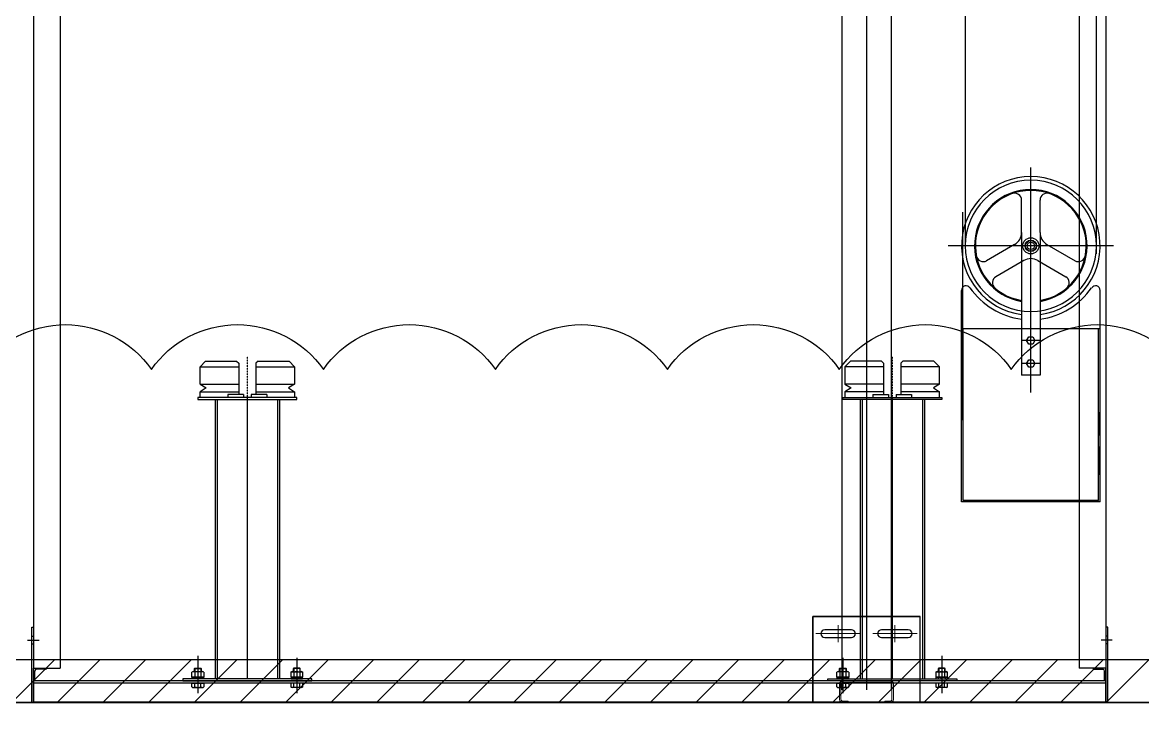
# Model space of a CAD drawing. Header units: millimetres. Extents: x 2370 to 266135, y -585395 to 33485.
# Drawn here: x 216411 to 219016, y -876 to 746 of the extents above; entities that cross this region are included whole.
import ezdxf
from ezdxf.lldxf.tags import DXFTag

# ---------------------------------------------------------------- set-up
doc = ezdxf.new("R2010")
doc.units = ezdxf.units.MM
doc.linetypes.add('CENTERX2', pattern=[4, 2.5, -0.5, 0.5, -0.5])
doc.linetypes.add('HIDD', pattern=[0.375, 0.25, -0.125])
for name, color, linetype in [('0글씨', 3, 'Continuous'), ('1', 1, 'CENTER2'), ('FIN-4', 4, 'Continuous'), ('x-sec$0$X_단면도(창고동)$0$ELE-2', 4, 'Continuous')]:
    doc.layers.add(name, color=color, linetype=linetype)
doc.layers.add('PANEL', color=4, linetype='Continuous', lineweight=13)
doc.layers.add('중심선', color=6, linetype='CENTER2', lineweight=9)
tags = doc.linetypes.add('CENTER', pattern=[2, 1.25, -0.25, 0.25, -0.25]).pattern_tags.tags
tags[10:11] = [DXFTag(74, 4), DXFTag(75, 0), DXFTag(340, '0'), DXFTag(46, 1.0), DXFTag(50, 0.0), DXFTag(44, 0.0), DXFTag(45, 0.0)]
tags[8:9] = [DXFTag(74, 4), DXFTag(75, 0), DXFTag(340, '0'), DXFTag(46, 1.0), DXFTag(50, 0.0), DXFTag(44, 0.0), DXFTag(45, 0.0)]
tags[6:7] = [DXFTag(74, 4), DXFTag(75, 0), DXFTag(340, '0'), DXFTag(46, 1.0), DXFTag(50, 0.0), DXFTag(44, 0.0), DXFTag(45, 0.0)]
tags[4:5] = [DXFTag(74, 4), DXFTag(75, 0), DXFTag(340, '0'), DXFTag(46, 1.0), DXFTag(50, 0.0), DXFTag(44, 0.0), DXFTag(45, 0.0)]
tags = doc.linetypes.add('CENTER2', pattern=[1.125, 0.75, -0.125, 0.125, -0.125]).pattern_tags.tags
tags[10:11] = [DXFTag(74, 4), DXFTag(75, 0), DXFTag(340, '0'), DXFTag(46, 1.0), DXFTag(50, 0.0), DXFTag(44, 0.0), DXFTag(45, 0.0)]
tags[8:9] = [DXFTag(74, 4), DXFTag(75, 0), DXFTag(340, '0'), DXFTag(46, 1.0), DXFTag(50, 0.0), DXFTag(44, 0.0), DXFTag(45, 0.0)]
tags[6:7] = [DXFTag(74, 4), DXFTag(75, 0), DXFTag(340, '0'), DXFTag(46, 1.0), DXFTag(50, 0.0), DXFTag(44, 0.0), DXFTag(45, 0.0)]
tags[4:5] = [DXFTag(74, 4), DXFTag(75, 0), DXFTag(340, '0'), DXFTag(46, 1.0), DXFTag(50, 0.0), DXFTag(44, 0.0), DXFTag(45, 0.0)]
tags = doc.linetypes.add('HIDDEN', pattern=[0.375, 0.25, -0.125]).pattern_tags.tags
tags[6:7] = [DXFTag(74, 4), DXFTag(75, 0), DXFTag(340, '0'), DXFTag(46, 1.0), DXFTag(50, 0.0), DXFTag(44, 0.0), DXFTag(45, 0.0)]
tags[4:5] = [DXFTag(74, 4), DXFTag(75, 0), DXFTag(340, '0'), DXFTag(46, 1.0), DXFTag(50, 0.0), DXFTag(44, 0.0), DXFTag(45, 0.0)]
tags = doc.linetypes.add('HIDDEN2', pattern=[0.1875, 0.125, -0.0625]).pattern_tags.tags
tags[6:7] = [DXFTag(74, 4), DXFTag(75, 0), DXFTag(340, '0'), DXFTag(46, 1.0), DXFTag(50, 0.0), DXFTag(44, 0.0), DXFTag(45, 0.0)]
tags[4:5] = [DXFTag(74, 4), DXFTag(75, 0), DXFTag(340, '0'), DXFTag(46, 1.0), DXFTag(50, 0.0), DXFTag(44, 0.0), DXFTag(45, 0.0)]

# ---------------------------------------------------------------- blocks, each defined once
blk = doc.blocks.new('C형강 125x50')
at = {"layer": 'PANEL', "color": 0, "linetype": 'Continuous', "ltscale": 8}
blk.add_lwpolyline([(43.6, -59.3, 0.414214), (46.8, -56.1), (46.8, -42.5), (50, -42.5), (50, -56.1, -0.414214), (43.6, -62.5), (6.4, -62.5, -0.414214), (0, -56.1), (0, 56.1, -0.414214), (6.4, 62.5), (43.6, 62.5, -0.414214), (50, 56.1), (50, 42.5), (46.8, 42.5), (46.8, 56.1, 0.414214), (43.6, 59.3), (6.4, 59.3, 0.414214), (3.2, 56.1), (3.2, -56.1, 0.414214), (6.4, -59.3)], format="xyb", close=True, dxfattribs=at)
blk = doc.blocks.new('SF SDF SAF SAF SA FAS')
at = {"linetype": 'Continuous', "ltscale": 0.5}
blk.add_lwpolyline([(-31, 9), (31, 9, -1), (31, -9), (-31, -9, -1)], format="xyb", close=True, dxfattribs=at)
at = {"layer": '중심선', "ltscale": 250}
for p, q in [((-51.5, 0), (51.5, 0)), ((0, 20), (0, -20))]:
    blk.add_line(p, q, dxfattribs=at)
blk = doc.blocks.new('3GGT')
at = {"linetype": 'Continuous', "ltscale": 0.5}
for p, q in [((166230.7, 98412.1), (165980.7, 98412.1)), ((166230.7, 98212.1), (166230.7, 98412.1))]:
    blk.add_line(p, q, dxfattribs=at)
blk.add_lwpolyline([(165980.7, 98412.1), (166230.7, 98412.1), (166230.7, 98212.1), (165980.7, 98212.1)], close=True, dxfattribs=at)
for p in [(166039.7, 98372.1), (166171.7, 98372.1)]:
    blk.add_blockref('SF SDF SAF SAF SA FAS', p)
at = {"color": 1, "linetype": 'HIDD', "xscale": -1, "rotation": 89.99999999999416}
blk.add_blockref('C형강 125x50', (166105.7, 98262.1), dxfattribs=at)
blk = doc.blocks.new('A$C0A44288D')
at = {"color": 1, "linetype": 'CENTER'}
for p, q in [((192.5, 254.1), (192.5, 778.1)), ((385, 595.5), (0, 595.5)), ((214, 375.3), (171, 375.3)), ((214, 321.6), (171, 321.6)), ((352.1, 154.6), (352.1, 208.6)), ((352.2, 74.7), (352.2, 128.7)), ((352.2, 62.7), (352.2, 116.7))]:
    blk.add_line(p, q, dxfattribs=at)
for p, q in [((171, 626.5), (171, 701.8)), ((214, 626.5), (214, 701.8)), ((33.9, 673.8), (33.9, 189.8)), ((33.9, 673.8), (33.9, 189.8)), ((171, 626.5), (171, 294.8)), ((214, 626.5), (214, 294.8)), ((154.9, 598.6), (89.7, 560.9)), ((230.1, 598.6), (295.3, 560.9)), ((176.4, 561.4), (111.2, 523.7)), ((208.6, 561.4), (273.8, 523.7)), ((31.4, 0), (31.4, 491.9)), ((353.6, 0), (353.6, 491.9)), ((353.6, 402.2), (31.4, 402.2)), ((214, 294.8), (171, 294.8)), ((352.1, 95.5), (352.1, 107.5)), ((353.6, 0), (31.4, 0))]:
    blk.add_line(p, q)
at = {"color": 2}
for p, q in [((34.9, 3.4), (34.9, 402.2)), ((350.2, 3.4), (350.2, 402.2)), ((350.2, 3.4), (34.9, 3.4))]:
    blk.add_line(p, q, dxfattribs=at)
for points in [[(182.8, 375.3), (187.7, 383.7), (197.3, 383.7), (202.2, 375.3), (197.3, 367), (187.7, 367)], [(182.8, 321.6), (187.7, 330), (197.3, 330), (202.2, 321.6), (197.3, 313.3), (187.7, 313.3)]]:
    blk.add_lwpolyline(points, close=True)
for radius in [18.8, 13.4, 12.4, 8.59]:
    blk.add_circle((192.5, 595.5), radius)
at = {"color": 3, "linetype": 'Continuous'}
blk.add_arc((192.5, 595.5), 161.1, 277.6623, 262.3377, dxfattribs=at)
at = {"color": 1, "linetype": 'CENTER'}
blk.add_arc((192.5, 595.5), 152.5, 0, 180, dxfattribs=at)
for centre, radius, start, end in [((192.5, 595.5), 131, 279.4353, 260.5647), ((192.5, 595.5), 128.9, 279.5941, 260.4059), ((154.9, 701.8), 16.1, 0, 109.4712), ((230.1, 701.8), 16.1, 70.5288, 180), ((138.8, 626.5), 32.2, 300, 0), ((246.2, 626.5), 32.2, 180, 240), ((192.5, 595.5), 152.5, 180, 0), ((81.6, 574.9), 16.1, 190.5288, 300), ((192.5, 533.5), 32.2, 60, 120), ((303.4, 574.9), 16.1, 240, 349.4712), ((119.2, 509.8), 16.1, 120, 229.4712), ((265.8, 509.8), 16.1, 310.5288, 60), ((42.2, 491.9), 10.7, 34.5603, 180), ((192.5, 595.5), 171.8, 214.5603, 262.8192), ((192.5, 595.5), 171.8, 277.1808, 325.4397), ((342.9, 491.9), 10.7, 0, 145.4397)]:
    blk.add_arc(centre, radius, start, end)

msp = doc.modelspace()

# ---------------------------------------------------------------- hatches: boundary and pattern name
at = {"linetype": 'Continuous', "transparency": 33554687}
h = msp.add_hatch(dxfattribs=at)
h.set_pattern_fill('ANSI31', color=3, scale=600)
h.set_pattern_definition([(45, (1524678.135, -16129478.92), (-53.0330086, 53.0330086), [])])
h.paths.add_polyline_path([(214473.6, -735.9), (220024.1, -735.9), (220024.1, -835.9), (214473.6, -835.9)])

# ---------------------------------------------------------------- linework, layer by layer
at = {"color": 3}
for p, q in [((218317.2, 16128.1), (218317.2, -806.6)), ((218431.2, 16128.1), (218431.2, -806.6))]:
    msp.add_line(p, q, dxfattribs=at)
at = {"color": 5, "ltscale": 0.5}
for p, q in [((218869.1, 16128.1), (218869.1, -755.9)), ((218931.1, 16128.1), (218931.1, -755.9)), ((216437.1, 16121.9), (216437.1, -755.9)), ((216499.1, 16121.9), (216499.1, -755.9)), ((216437.1, -755.9), (216499.1, -755.9)), ((218931.1, -755.9), (218869.1, -755.9))]:
    msp.add_line(p, q, dxfattribs=at)
at = {"color": 7}
for p, q in [((216837.1, -41.9), (216824.1, -54.9)), ((216837.1, -41.9), (216909.1, -41.9)), ((216909.1, -41.9), (216914.1, -46.9)), ((216914.1, -46.9), (216914.1, -119.4)), ((216959.1, -41.9), (216954.1, -46.9)), ((216954.1, -46.9), (216954.1, -119.4)), ((216959.1, -41.9), (217031.1, -41.9)), ((217031.1, -41.9), (217044.1, -54.9)), ((218337.1, -41.9), (218324.1, -54.9)), ((218409.1, -41.9), (218337.1, -41.9)), ((218409.1, -41.9), (218414.1, -46.9)), ((218414.1, -46.9), (218414.1, -119.4)), ((218459.1, -41.9), (218454.1, -46.9)), ((218454.1, -46.9), (218454.1, -119.4)), ((218531.1, -41.9), (218459.1, -41.9)), ((218531.1, -41.9), (218544.1, -54.9)), ((216824.1, -54.9), (216914.1, -54.9)), ((216824.1, -95.8), (216824.1, -54.9)), ((216954.1, -54.9), (217044.1, -54.9)), ((217044.1, -54.9), (217044.1, -95.8)), ((218414.1, -54.9), (218324.1, -54.9)), ((218324.1, -54.9), (218324.1, -95.8)), ((218544.1, -54.9), (218454.1, -54.9)), ((218544.1, -95.8), (218544.1, -54.9)), ((216824.1, -95.8), (216914.1, -95.8)), ((216824.1, -95.8), (216838.4, -103.9)), ((216838.4, -103.9), (216824.1, -113)), ((216954.1, -95.8), (217044.1, -95.8)), ((217044.1, -95.8), (217029.7, -103.9)), ((217029.7, -103.9), (217044.1, -113)), ((218414.1, -95.8), (218324.1, -95.8)), ((218324.1, -95.8), (218338.4, -103.9)), ((218338.4, -103.9), (218324.1, -113)), ((218544.1, -95.8), (218454.1, -95.8)), ((218544.1, -95.8), (218529.7, -103.9)), ((218529.7, -103.9), (218544.1, -113)), ((216824.1, -113), (216914.1, -113)), ((216824.1, -126.9), (216824.1, -113)), ((216925.1, -126.9), (216824.1, -126.9)), ((216889.1, -119.4), (216889.1, -126.9)), ((216925.1, -119.4), (216889.1, -119.4)), ((216925.1, -119.4), (216925.1, -126.9)), ((216943.1, -119.4), (216943.1, -126.9)), ((216979.1, -119.4), (216943.1, -119.4)), ((216954.1, -113), (217044.1, -113)), ((216979.1, -119.4), (216979.1, -126.9)), ((217044.1, -113), (217044.1, -126.9)), ((218414.1, -113), (218324.1, -113)), ((218324.1, -113), (218324.1, -126.9)), ((218389.1, -119.4), (218389.1, -126.9)), ((218389.1, -119.4), (218425.1, -119.4)), ((218425.1, -119.4), (218425.1, -126.9)), ((218443.1, -119.4), (218443.1, -126.9)), ((218443.1, -119.4), (218479.1, -119.4)), ((218443.1, -126.9), (218544.1, -126.9)), ((218544.1, -113), (218454.1, -113)), ((218479.1, -119.4), (218479.1, -126.9)), ((218544.1, -126.9), (218544.1, -113)), ((216859.1, -131.4), (216859.1, -781.4)), ((216934.1, -131.4), (216934.1, -781.4)), ((216934.1, -131.4), (216934.1, -781.4)), ((217009.1, -131.4), (217009.1, -781.4)), ((218359.1, -131.4), (218359.1, -781.4)), ((218434.1, -131.4), (218434.1, -781.4)), ((218434.1, -131.4), (218434.1, -781.4)), ((218509.1, -131.4), (218509.1, -781.4)), ((216934.1, -781.4), (216859.1, -781.4)), ((218434.1, -781.4), (218509.1, -781.4))]:
    msp.add_line(p, q, dxfattribs=at)
at = {"color": 1, "linetype": 'CENTERX2', "ltscale": 0.001}
for p, q in [((216934.1, -31.2), (216934.1, -131.4)), ((218434.1, -31.2), (218434.1, -131.4))]:
    msp.add_line(p, q, dxfattribs=at)
at = {"color": 7, "ltscale": 0.5}
for p, q in [((216819.1, -126.9), (216819.1, -131.4)), ((216934.1, -126.9), (216819.1, -126.9)), ((217049.1, -126.9), (216934.1, -126.9)), ((217049.1, -131.4), (217049.1, -126.9)), ((218319.1, -126.9), (218434.1, -126.9)), ((218319.1, -131.4), (218319.1, -126.9)), ((218434.1, -126.9), (218549.1, -126.9)), ((218549.1, -126.9), (218549.1, -131.4)), ((216819.1, -131.4), (217049.1, -131.4)), ((218549.1, -131.4), (218319.1, -131.4))]:
    msp.add_line(p, q, dxfattribs=at)
at = {"color": 4, "linetype": 'HIDDEN2'}
for p, q in [((216864.1, -131.4), (216864.1, -781.4)), ((217004.1, -131.4), (217004.1, -781.4)), ((218364.1, -131.4), (218364.1, -781.4)), ((218504.1, -131.4), (218504.1, -781.4)), ((218931.1, -790.9), (216437.1, -790.9))]:
    msp.add_line(p, q, dxfattribs=at)
at = {"color": 1, "linetype": 'CENTER'}
for p, q in [((216422.7, -690.9), (216447.7, -690.9)), ((216424.8, -690.9), (216449.7, -690.9)), ((218945.4, -690.9), (218920.4, -690.9)), ((216819.1, -727.7), (216819.1, -814.7)), ((218549.1, -727.7), (218549.1, -814.7)), ((217049.1, -732.1), (217049.1, -814.7)), ((218319.1, -732.1), (218319.1, -814.7))]:
    msp.add_line(p, q, dxfattribs=at)
at = {"color": 4, "linetype": 'HIDDEN'}
for p, q in [((216432.6, -681.9), (216437.1, -681.9)), ((216432.6, -699.9), (216437.1, -699.9)), ((216434.6, -681.9), (216437.1, -681.9)), ((216434.6, -699.9), (216437.1, -699.9)), ((218935.6, -681.9), (218931.1, -681.9)), ((218935.6, -699.9), (218931.1, -699.9))]:
    msp.add_line(p, q, dxfattribs=at)
for p, q in [((216437.1, -755.9), (216467.1, -755.9)), ((216437.1, -785.9), (216437.1, -755.9)), ((216439.1, -755.9), (216467.1, -755.9)), ((216440.1, -783.9), (216440.1, -762.9)), ((216465.1, -758.9), (216444.1, -758.9)), ((216467.1, -755.9), (216467.1, -756.9)), ((216807.1, -764.4), (216805.2, -765.5)), ((216805.2, -777.4), (216805.2, -765.5)), ((216832.9, -777.4), (216805.2, -777.4)), ((216805.8, -781.4), (216805.8, -777.4)), ((216805.8, -777.4), (216832.4, -777.4)), ((216832.4, -781.4), (216805.8, -781.4)), ((216831.1, -764.4), (216807.1, -764.4)), ((216811, -777.4), (216811, -781.4)), ((216812.1, -765.5), (216812.1, -777.4)), ((216816.4, -777.4), (216820.4, -781.4)), ((216817.7, -777.4), (216821.7, -781.4)), ((216826, -765.5), (216826, -777.4)), ((216827.2, -777.4), (216827.2, -781.4)), ((216832.9, -765.5), (216831.1, -764.4)), ((216832.4, -777.4), (216832.4, -781.4)), ((216832.9, -765.5), (216832.9, -777.4)), ((217035.2, -765.5), (217037.1, -764.4)), ((217035.2, -765.5), (217035.2, -777.4)), ((217035.2, -777.4), (217062.9, -777.4)), ((217035.8, -777.4), (217035.8, -781.4)), ((217062.4, -777.4), (217035.8, -777.4)), ((217035.8, -781.4), (217062.4, -781.4)), ((217037.1, -764.4), (217061.1, -764.4)), ((217041, -777.4), (217041, -781.4)), ((217042.1, -765.5), (217042.1, -777.4)), ((217050.4, -777.4), (217046.4, -781.4)), ((217051.7, -777.4), (217047.7, -781.4)), ((217056, -765.5), (217056, -777.4)), ((217057.2, -777.4), (217057.2, -781.4)), ((217061.1, -764.4), (217062.9, -765.5)), ((217062.4, -781.4), (217062.4, -777.4)), ((217062.9, -777.4), (217062.9, -765.5)), ((218307.1, -764.4), (218305.2, -765.5)), ((218305.2, -777.4), (218305.2, -765.5)), ((218332.9, -777.4), (218305.2, -777.4)), ((218305.8, -781.4), (218305.8, -777.4)), ((218305.8, -777.4), (218332.4, -777.4)), ((218332.4, -781.4), (218305.8, -781.4)), ((218331.1, -764.4), (218307.1, -764.4)), ((218311, -777.4), (218311, -781.4)), ((218312.1, -765.5), (218312.1, -777.4)), ((218316.4, -777.4), (218320.4, -781.4)), ((218317.7, -777.4), (218321.7, -781.4)), ((218326, -765.5), (218326, -777.4)), ((218327.2, -777.4), (218327.2, -781.4)), ((218332.9, -765.5), (218331.1, -764.4)), ((218332.4, -777.4), (218332.4, -781.4)), ((218332.9, -765.5), (218332.9, -777.4)), ((218535.2, -765.5), (218537.1, -764.4)), ((218535.2, -765.5), (218535.2, -777.4)), ((218535.2, -777.4), (218562.9, -777.4)), ((218535.8, -777.4), (218535.8, -781.4)), ((218562.4, -777.4), (218535.8, -777.4)), ((218535.8, -781.4), (218562.4, -781.4)), ((218537.1, -764.4), (218561.1, -764.4)), ((218541, -777.4), (218541, -781.4)), ((218542.1, -765.5), (218542.1, -777.4)), ((218550.4, -777.4), (218546.4, -781.4)), ((218551.7, -777.4), (218547.7, -781.4)), ((218556, -765.5), (218556, -777.4)), ((218557.2, -777.4), (218557.2, -781.4)), ((218561.1, -764.4), (218562.9, -765.5)), ((218562.4, -781.4), (218562.4, -777.4)), ((218562.9, -777.4), (218562.9, -765.5)), ((218901.1, -755.9), (218901.1, -756.9)), ((218931.1, -755.9), (218901.1, -755.9)), ((218903.1, -758.9), (218924.1, -758.9)), ((218928.1, -783.9), (218928.1, -762.9)), ((218931.1, -785.9), (218931.1, -755.9)), ((216438.1, -785.9), (216437.1, -785.9)), ((216437.1, -835.9), (216437.1, -785.9)), ((216437.1, -835.9), (216437.1, -785.9)), ((218931.1, -785.9), (216437.1, -785.9)), ((218930.1, -785.9), (218931.1, -785.9)), ((218931.1, -835.9), (218931.1, -785.9))]:
    msp.add_line(p, q)
at = {"color": 4, "ltscale": 8}
for p, q in [((216811.1, -757), (216812.1, -755.9)), ((216811.1, -757), (216827.1, -757)), ((216811.1, -764.4), (216811.1, -757)), ((216812.1, -755.9), (216812.1, -764.4)), ((216812.1, -755.9), (216826, -755.9)), ((216826, -755.9), (216826, -764.4)), ((216826, -755.9), (216827.1, -757)), ((216827.1, -757), (216827.1, -764.4)), ((217042.1, -755.9), (217041.1, -757)), ((217041.1, -757), (217041.1, -764.4)), ((217057.1, -757), (217041.1, -757)), ((217042.1, -755.9), (217042.1, -764.4)), ((217056, -755.9), (217042.1, -755.9)), ((217056, -755.9), (217056, -764.4)), ((217057.1, -757), (217056, -755.9)), ((217057.1, -764.4), (217057.1, -757)), ((218311.1, -757), (218312.1, -755.9)), ((218311.1, -757), (218327.1, -757)), ((218311.1, -764.4), (218311.1, -757)), ((218312.1, -755.9), (218312.1, -764.4)), ((218312.1, -755.9), (218326, -755.9)), ((218326, -755.9), (218326, -764.4)), ((218326, -755.9), (218327.1, -757)), ((218327.1, -757), (218327.1, -764.4)), ((218542.1, -755.9), (218541.1, -757)), ((218541.1, -757), (218541.1, -764.4)), ((218557.1, -757), (218541.1, -757)), ((218542.1, -755.9), (218542.1, -764.4)), ((218556, -755.9), (218542.1, -755.9)), ((218556, -755.9), (218556, -764.4)), ((218557.1, -757), (218556, -755.9)), ((218557.1, -764.4), (218557.1, -757)), ((216805.2, -790.9), (216832.9, -790.9)), ((216805.2, -799.8), (216805.2, -790.9)), ((216805.2, -799.8), (216807.1, -800.9)), ((216807.1, -800.9), (216831.1, -800.9)), ((216812.1, -799.8), (216812.1, -790.9)), ((216826, -799.8), (216826, -790.9)), ((216831.1, -800.9), (216832.9, -799.8)), ((216832.9, -790.9), (216832.9, -799.8)), ((217035.2, -790.9), (217035.2, -799.8)), ((217062.9, -790.9), (217035.2, -790.9)), ((217037.1, -800.9), (217035.2, -799.8)), ((217061.1, -800.9), (217037.1, -800.9)), ((217042.1, -799.8), (217042.1, -790.9)), ((217056, -799.8), (217056, -790.9)), ((217062.9, -799.8), (217061.1, -800.9)), ((217062.9, -799.8), (217062.9, -790.9)), ((218305.2, -790.9), (218332.9, -790.9)), ((218305.2, -799.8), (218305.2, -790.9)), ((218305.2, -799.8), (218307.1, -800.9)), ((218307.1, -800.9), (218331.1, -800.9)), ((218312.1, -799.8), (218312.1, -790.9)), ((218326, -799.8), (218326, -790.9)), ((218331.1, -800.9), (218332.9, -799.8)), ((218332.9, -790.9), (218332.9, -799.8)), ((218535.2, -790.9), (218535.2, -799.8)), ((218562.9, -790.9), (218535.2, -790.9)), ((218537.1, -800.9), (218535.2, -799.8)), ((218561.1, -800.9), (218537.1, -800.9)), ((218542.1, -799.8), (218542.1, -790.9)), ((218556, -799.8), (218556, -790.9)), ((218562.9, -799.8), (218561.1, -800.9)), ((218562.9, -799.8), (218562.9, -790.9))]:
    msp.add_line(p, q, dxfattribs=at)
at = {"color": 0}
msp.add_line((216437.1, -834.9), (218931.1, -834.9), dxfattribs=at)
for points in [[(216437.1, -835.9), (216432.6, -835.9), (216432.6, -660.9), (216437.1, -660.9)], [(218931.1, -835.9), (218935.6, -835.9), (218935.6, -660.9), (218931.1, -660.9)], [(217084.1, -781.4), (216784.1, -781.4), (216784.1, -785.9), (217084.1, -785.9)], [(218284.1, -781.4), (218584.1, -781.4), (218584.1, -785.9), (218284.1, -785.9)]]:
    msp.add_lwpolyline(points, close=True)
at = {"color": 3, "linetype": 'Continuous', "transparency": 33554687}
msp.add_lwpolyline([(214473.6, -735.9), (220024.1, -735.9), (220024.1, -835.9), (214473.6, -835.9)], close=True, dxfattribs=at)
for centre, radius, start, end in [((216444.1, -762.9), 4, 90, 180), ((216465.1, -756.9), 2, 270, 0), ((216808.7, -770.5), 6.13, 55.591, 124.409), ((216819.2, -788.4), 24, 90.4002, 107.1986), ((216818.9, -788.4), 24, 72.8014, 89.5998), ((216829.4, -770.5), 6.13, 55.591, 124.409), ((217038.7, -770.5), 6.13, 55.591, 124.409), ((217049.2, -788.4), 24, 90.4002, 107.1986), ((217048.9, -788.4), 24, 72.8014, 89.5998), ((217059.4, -770.5), 6.13, 55.591, 124.409), ((218308.7, -770.5), 6.13, 55.591, 124.409), ((218319.2, -788.4), 24, 90.4002, 107.1986), ((218318.9, -788.4), 24, 72.8014, 89.5998), ((218329.4, -770.5), 6.13, 55.591, 124.409), ((218538.7, -770.5), 6.13, 55.591, 124.409), ((218549.2, -788.4), 24, 90.4002, 107.1986), ((218548.9, -788.4), 24, 72.8014, 89.5998), ((218559.4, -770.5), 6.13, 55.591, 124.409), ((218903.1, -756.9), 2, 180, 270), ((218924.1, -762.9), 4, 0, 90), ((216438.1, -783.9), 2, 270, 0), ((218930.1, -783.9), 2, 180, 270)]:
    msp.add_arc(centre, radius, start, end)
at = {"color": 4, "ltscale": 8}
for centre, radius, start, end in [((216808.7, -794.8), 6.13, 235.591, 304.409), ((216819.1, -776.9), 24, 253.2199, 286.7801), ((216829.4, -794.8), 6.13, 235.591, 304.409), ((217038.7, -794.8), 6.13, 235.591, 304.409), ((217049.1, -776.9), 24, 253.2199, 286.7801), ((217059.4, -794.8), 6.13, 235.591, 304.409), ((218308.7, -794.8), 6.13, 235.591, 304.409), ((218319.1, -776.9), 24, 253.2199, 286.7801), ((218329.4, -794.8), 6.13, 235.591, 304.409), ((218538.7, -794.8), 6.13, 235.591, 304.409), ((218549.1, -776.9), 24, 253.2199, 286.7801), ((218559.4, -794.8), 6.13, 235.591, 304.409)]:
    msp.add_arc(centre, radius, start, end, dxfattribs=at)
at = {"layer": '0글씨'}
msp.add_lwpolyline([(214311, -61.2, -0.520567), (214711, -61.2, -0.520567), (215111, -61.2, -0.520567), (215511, -61.2, -0.520567), (215911, -61.2, -0.520567), (216311, -61.2, -0.520567), (216711, -61.2, -0.520567), (217111, -61.2, -0.520567), (217511, -61.2, -0.520567), (217911, -61.2, -0.520567), (218311, -61.2, -0.520567), (218711, -61.2, -0.520567), (219111, -61.2, -0.520567), (219511, -61.2, -0.520567), (219911, -61.2, -0.520567), (220311, -61.2, -0.520567), (220711, -61.2, -0.520567), (221111, -61.2, -0.520567), (221283.5, -288.7, -0.520567), (221283.5, -688.7, -0.520567), (221283.5, -1088.7, -0.520567)], format="xyb", dxfattribs=at)
at = {"layer": '1'}
for p, q in [((218603.9, 21475.1), (218603.9, 226.3)), ((218908.9, 207.6), (218908.9, 21475.1)), ((218603.9, 21375.1), (218603.9, 226.3)), ((218908.9, 226.3), (218908.9, 21375.1)), ((218374.2, 16128.1), (218374.2, -806.6))]:
    msp.add_line(p, q, dxfattribs=at)
at = {"layer": 'FIN-4'}
msp.add_line((214473.6, -835.9), (220223.6, -835.9), dxfattribs=at)
at = {"layer": 'x-sec$0$X_단면도(창고동)$0$ELE-2', "ltscale": 10}
msp.add_line((214473.6, -735.9), (220024.1, -735.9), dxfattribs=at)

# ---------------------------------------------------------------- block references
at = {"ltscale": 0.5}
msp.add_blockref('A$C0A44288D', (218563.9, -369.2), dxfattribs=at)
at = {"xscale": -1}
msp.add_blockref('3GGT', (384479.9, -99048), dxfattribs=at)

doc.saveas('drawing.dxf')
